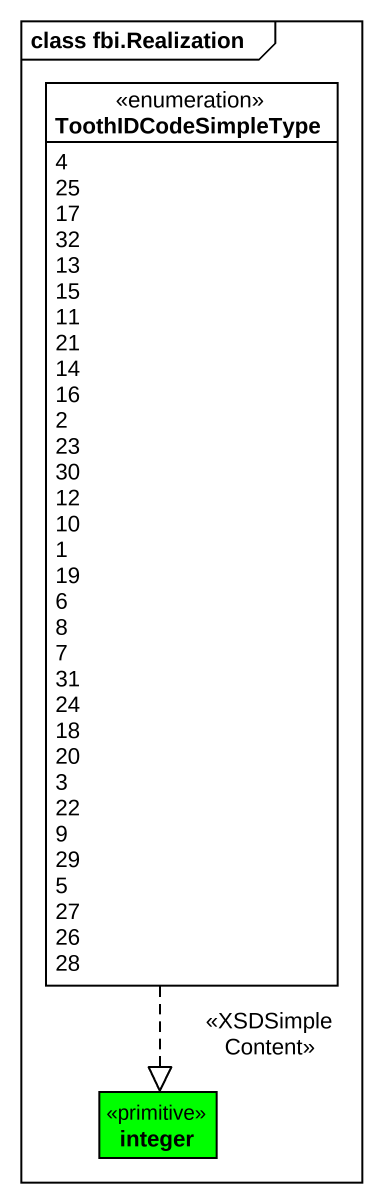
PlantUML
@startuml
mainframe class fbi.Realization
hide circle
hide empty members
enum ToothIDCodeSimpleType {
  4
  25
  17
  32
  13
  15
  11
  21
  14
  16
  2
  23
  30
  12
  10
  1
  19
  6
  8
  7
  31
  24
  18
  20
  3
  22
  9
  29
  5
  27
  26
  28
}
class integer <<primitive>> #00FF00
ToothIDCodeSimpleType ..|> integer : <<XSDSimpleContent>>
@enduml
